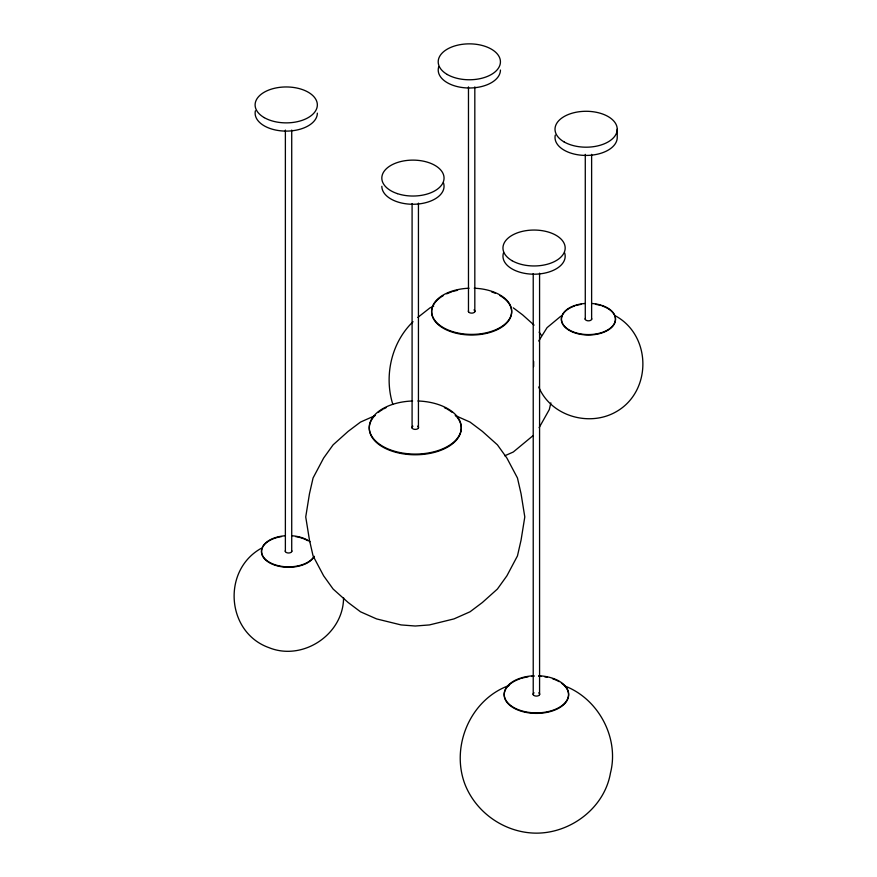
<?xml version="1.0" encoding="UTF-8"?>
<svg xmlns="http://www.w3.org/2000/svg" width="877" height="877" viewBox="0 0 877 877"><rect width="100%" height="100%" fill="white"/><g stroke="black" fill="none" stroke-linecap="round" stroke-linejoin="round"><path stroke-width="1.32" d="M343.554 597.577C343.663 634.334 302.85 661.433 269.031 647.675C226.398 632.58 221.76 570.631 260.951 548.476M533.654 361.412L533.654 366.597M550.844 402.861L549.32 409.537L539.125 427.691M538.719 341.021L547.04 327.669L560.841 316.202M413.034 321.716C391.427 342.447 383.907 375.805 392.764 404.198M417.803 317.441L430.026 307.838L433.687 306.216M533.128 435.573L513.275 452.017L504.735 455.799M375.301 415.523L360.502 422.078L348.191 431.341L333.117 444.836L323.635 458.046L313.067 477.987L309.46 493.795L305.733 516.937L309.46 540.089L313.067 555.897L323.635 575.827L333.117 589.037L348.191 602.532L360.502 611.795L376.54 618.899L401.085 624.928L415.26 626.014L429.434 624.928L453.99 618.899L470.028 611.795L482.339 602.532L497.412 589.037L506.895 575.827L517.463 555.897L521.07 540.089L524.797 516.937L521.07 493.795L517.463 477.987L506.895 458.046L497.412 444.836L482.339 431.341L470.028 422.078L455.229 415.523M509.296 685.419C470.543 699.188 450.548 745.987 464.865 784.071C476.178 813.143 505.295 833.018 536.395 833.15C571.026 833.139 604.549 807.695 610.458 772.999C619.436 738.006 598.443 698.728 564.755 685.978M616.049 316.202C651.819 336.264 651.819 391.745 616.049 411.817C589.18 427.187 550.866 416.169 538.719 386.987M513.275 307.838L522.626 314.876L534.082 325.126M539.125 332.153L541.284 335.167M617.233 129.237L617.233 137.47A31.112 17.957 0 0 1 584.093 155.393A31.112 17.957 0 0 1 555.284 135.124M591.624 154.352L591.624 319.425M585.277 154.352L585.277 319.425M539.574 273.175L539.574 694.683M533.227 273.569L533.227 694.683M474.819 86.9L474.819 311.73M468.471 86.9L468.471 311.73M418.439 203.168L418.439 427.998M412.091 203.541L412.091 427.998M291.723 130.081L291.723 551.589M285.376 130.081L285.376 551.589M591.624 318.439A3.289 1.897 0 0 1 588.445 320.829A3.289 1.897 0 0 1 585.277 318.439M591.975 303.486A27.055 15.622 0 0 1 611.258 327.362A27.055 15.622 0 0 1 565.632 327.362A27.055 15.622 0 0 1 584.915 303.486M601.973 305.865A27.055 15.622 0 0 1 609.164 329.434A27.055 15.622 0 0 1 567.726 329.434A27.055 15.622 0 0 1 574.917 305.865M576.156 305.481A27.055 15.622 0 0 1 581.451 304.308M595.45 304.308A27.055 15.622 0 0 1 600.734 305.481M473.975 309.899A3.289 1.897 0 0 1 472.495 313.078A3.289 1.897 0 0 1 468.471 310.754M500.438 70.039A31.112 17.957 0 0 1 466.268 87.908A31.112 17.957 0 0 1 438.818 66.531M474.26 288.226A40.024 23.109 0 0 1 505.865 323.273A40.024 23.109 0 0 1 437.426 323.273A40.024 23.109 0 0 1 469.042 288.226M499.956 295.571A40.024 23.109 0 0 1 483.008 334.071A40.024 23.109 0 0 1 432.504 307.103M432.986 305.93A40.024 23.109 0 0 1 443.345 295.571M446.689 293.85A40.024 23.109 0 0 1 451.633 291.898M452.773 291.537A40.024 23.109 0 0 1 457.553 290.287M491.657 291.898A40.024 23.109 0 0 1 495.417 293.313M291.723 550.613A3.289 1.897 0 0 1 288.555 553.003A3.289 1.897 0 0 1 285.376 550.613M317.342 113.144A31.112 17.957 0 0 1 284.192 131.068A31.112 17.957 0 0 1 255.393 110.798M314.174 556.27A27.055 15.622 0 0 1 283.863 566.63A27.055 15.622 0 0 1 261.51 550.909A27.055 15.622 0 0 1 285.025 535.77M292.085 535.77A27.055 15.622 0 0 1 310.009 541.745M314.174 556.687A27.055 15.622 0 0 1 268.811 562.354A27.055 15.622 0 0 1 281.55 536.581M295.549 536.581A27.055 15.622 0 0 1 307.684 540.627M538.719 692.852A3.289 1.897 0 0 1 538.719 695.538A3.289 1.897 0 0 1 534.071 695.538A3.289 1.897 0 0 1 534.071 692.852M564.58 252.729A31.112 17.957 0 0 1 534.071 274.194A31.112 17.957 0 0 1 503.562 252.729M538.796 675.761A32.208 18.592 0 0 1 563.878 704.001A32.208 18.592 0 0 1 508.923 704.001A32.208 18.592 0 0 1 534.005 675.761M561.423 683.106A32.208 18.592 0 0 1 555.327 709.844A32.208 18.592 0 0 1 509.394 704.933A32.208 18.592 0 0 1 520.302 678.699M521.519 678.316A32.208 18.592 0 0 1 528.064 676.847M531.594 676.419A32.208 18.592 0 0 1 534.005 676.266M538.796 676.266A32.208 18.592 0 0 1 541.197 676.419M544.738 676.847A32.208 18.592 0 0 1 547.401 677.329M552.499 678.699A32.208 18.592 0 0 1 559.175 681.659M417.584 426.167A3.289 1.897 0 0 1 417.584 428.842A3.289 1.897 0 0 1 412.935 428.842A3.289 1.897 0 0 1 412.935 426.167M443.444 182.789A31.112 17.957 0 0 1 415.994 204.177A31.112 17.957 0 0 1 381.835 186.297M417.923 400.986A45.999 26.562 0 0 1 454.659 441.23A45.999 26.562 0 0 1 375.871 441.23A45.999 26.562 0 0 1 412.607 400.986M456.062 415.95A45.999 26.562 0 0 1 415.26 454.779A45.999 26.562 0 0 1 374.468 415.95M378.25 412.453A45.999 26.562 0 0 1 382.734 409.438M383.808 408.835A45.999 26.562 0 0 1 386.077 407.695M444.453 407.695A45.999 26.562 0 0 1 446.722 408.835M447.796 409.438A45.999 26.562 0 0 1 452.28 412.453M564.13 141.942A31.112 17.957 0 0 0 616.169 133.885A31.112 17.957 0 0 0 578.075 111.894A31.112 17.957 0 0 0 564.13 141.942M447.325 74.512A31.112 17.957 0 0 0 499.375 66.455A31.112 17.957 0 0 0 461.28 44.464A31.112 17.957 0 0 0 447.325 74.512M264.229 117.617A31.112 17.957 0 0 0 316.279 109.57A31.112 17.957 0 0 0 278.173 87.568A31.112 17.957 0 0 0 264.229 117.617M512.08 260.71A31.112 17.957 0 0 0 564.119 252.653A31.112 17.957 0 0 0 526.025 230.662A31.112 17.957 0 0 0 512.08 260.71M397.391 193.631A31.112 17.957 0 0 0 444.047 178.075A31.112 17.957 0 0 0 397.391 162.519A31.112 17.957 0 0 0 397.391 193.631"/></g></svg>
